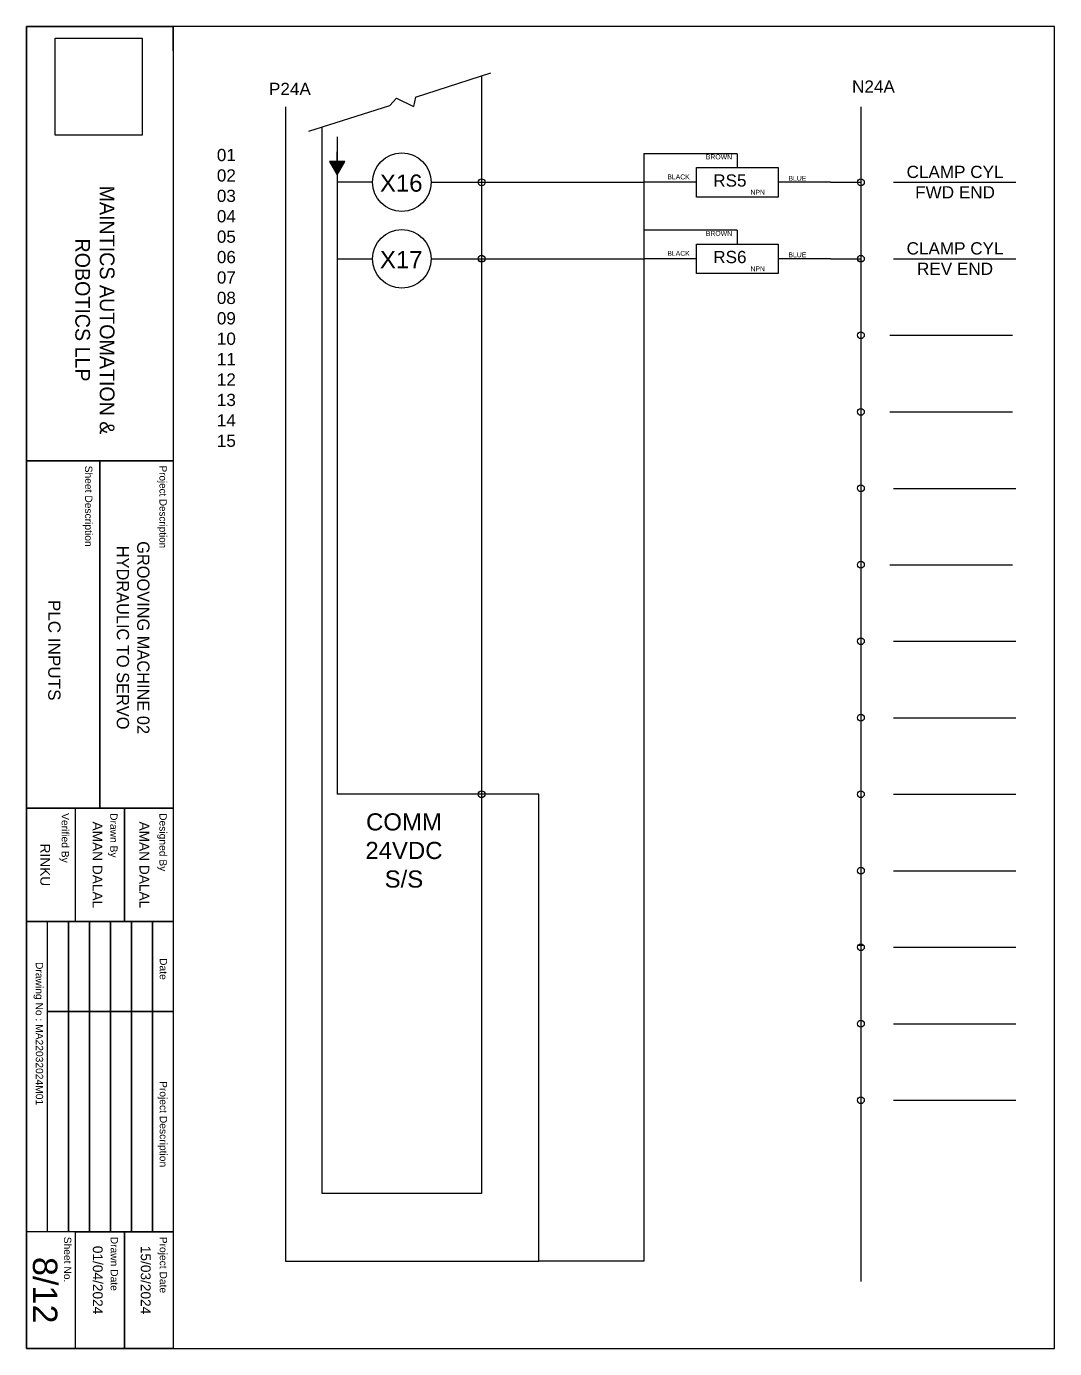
# Model space of a CAD drawing. Header units: millimetres. Extents: x -11 to 5160, y -11 to 2043.
# Drawn here: x 3598.8 to 3808.8, y 1395.6 to 1665.6 of the extents above; entities that cross this region are included whole.
import ezdxf

# ---------------------------------------------------------------- set-up
doc = ezdxf.new("R2010")
doc.units = ezdxf.units.MM
doc.styles.add('Annotative', font='arial.ttf')
doc.styles.get("Standard").update_dxf_attribs({"font": 'arial.ttf'})
picture_1 = doc.add_image_def('image1.jpg', size_in_pixel=(150, 135))

# ---------------------------------------------------------------- blocks, each defined once
blk = doc.blocks.new('WIRE CONNECTION DOT')
h = blk.add_hatch()
h.set_pattern_fill('ANGLE', color=256)
h.set_pattern_definition([(0, (-340.583, -408.029), (0, 6.985), [5.08, -1.905]), (90, (-340.583, -408.029), (-6.985, 4e-16), [5.08, -1.905])])
h.paths.add_polyline_path([(-0.7, 0, 1), (0.7, 0, 1)])
blk.add_circle((0, 0), 0.7)
blk = doc.blocks.new('ARROW DOWN')
h = blk.add_hatch()
h.set_pattern_fill('ANGLE', color=256)
h.set_pattern_definition([(0, (-380.877, -538.4934), (0, 6.985), [5.08, -1.905]), (90, (-380.877, -538.4934), (-6.985, 4e-16), [5.08, -1.905])])
h.paths.add_polyline_path([(-1.57, -2), (0, -4.72), (1.57, -2)])
h = blk.add_hatch(color=256)
h.dxf.hatch_style = 1
h.paths.add_polyline_path([(1.57, -2), (-1.57, -2), (0, -4.72)])
blk.add_line((0, -2), (0, 0))
blk.add_lwpolyline([(0, -4.72), (1.57, -2), (-1.57, -2)], close=True)
blk = doc.blocks.new('REED SWITCH')
for p, q in [((4981.8, 1750.49), (4962.74, 1750.49)), ((4981.8, 1750.49), (4981.8, 1747.66)), ((4973.46, 1744.65), (4962.74, 1744.65)), ((5000.87, 1744.65), (4990.14, 1744.65))]:
    blk.add_line(p, q)
blk.add_lwpolyline([(4973.46, 1747.66), (4990.14, 1747.66), (4990.14, 1741.64), (4973.46, 1741.64)], close=True)
at = {"char_height": 1, "width": 6.2962, "attachment_point": 1, "style": 'Annotative'}
for s, insert in [('BROWN', (4975.39, 1750.33)), ('BLACK', (4967.52, 1746.25)), ('BLUE', (4992.25, 1745.96)), ('NPN', (4984.5, 1743.11))]:
    blk.add_mtext(s, dxfattribs=dict(at, insert=insert))

msp = doc.modelspace()

# ---------------------------------------------------------------- hatches: boundary and pattern name
h = msp.add_hatch(color=256)
h.dxf.hatch_style = 1
h.paths.add_polyline_path([(3663.773, 1637.966), (3660.632, 1637.966), (3662.202, 1635.245)])

# ---------------------------------------------------------------- linework, layer by layer
for p, q in [((3628.757, 1660.568), (3628.757, 1665.568)), ((3651.7, 1649.178), (3651.7, 1450.185)), ((3769.189, 1649.178), (3769.189, 1409.28)), ((3662.202, 1643.017), (3662.202, 1633.743)), ((3669.46, 1633.743), (3662.202, 1633.743)), ((3662.202, 1633.743), (3662.202, 1618.122)), ((3681.425, 1633.743), (3691.734, 1633.743)), ((3691.731, 1633.742), (3724.88, 1633.742)), ((3763.011, 1633.742), (3769.182, 1633.741)), ((3775.836, 1633.743), (3800.836, 1633.743)), ((3775.836, 1633.743), (3800.836, 1633.743)), ((3662.202, 1618.122), (3669.46, 1618.122)), ((3662.202, 1618.122), (3662.202, 1602.501)), ((3681.425, 1618.122), (3691.734, 1618.122)), ((3691.727, 1618.12), (3724.876, 1618.12)), ((3763.007, 1618.12), (3769.178, 1618.119)), ((3775.836, 1618.122), (3800.836, 1618.122)), ((3775.836, 1618.122), (3800.836, 1618.122)), ((3662.202, 1602.501), (3662.202, 1586.88)), ((3775.136, 1602.513), (3800.136, 1602.513)), ((3662.202, 1586.88), (3662.202, 1571.259)), ((3775.136, 1586.852), (3800.136, 1586.852)), ((3662.202, 1571.259), (3662.202, 1555.637)), ((3775.835, 1571.227), (3800.835, 1571.227)), ((3662.202, 1555.637), (3662.202, 1540.016)), ((3775.136, 1555.637), (3800.136, 1555.637)), ((3662.202, 1540.016), (3662.202, 1524.395)), ((3775.836, 1540.016), (3800.836, 1540.016)), ((3775.836, 1540.016), (3800.836, 1540.016)), ((3662.202, 1524.395), (3662.202, 1508.774)), ((3775.836, 1524.395), (3800.836, 1524.395)), ((3775.836, 1524.395), (3800.836, 1524.395)), ((3662.202, 1508.774), (3662.202, 1508.773)), ((3691.727, 1508.773), (3662.202, 1508.773)), ((3775.836, 1508.774), (3800.836, 1508.774)), ((3775.836, 1508.774), (3800.836, 1508.774)), ((3775.836, 1493.153), (3800.836, 1493.153)), ((3775.836, 1493.153), (3800.836, 1493.153)), ((3775.836, 1477.531), (3800.836, 1477.531)), ((3775.836, 1477.531), (3800.836, 1477.531)), ((3775.836, 1461.91), (3800.836, 1461.91)), ((3775.836, 1461.91), (3800.836, 1461.91)), ((3775.836, 1446.289), (3800.836, 1446.289)), ((3775.836, 1446.289), (3800.836, 1446.289)), ((3691.734, 1427.22), (3659.151, 1427.22))]:
    msp.add_line(p, q)
for points in [[(3598.757, 1665.568), (3598.757, 1395.568), (3808.757, 1395.568), (3808.757, 1665.568)], [(3628.757, 1665.568), (3628.757, 1665.568), (3598.757, 1665.568), (3598.757, 1665.568)], [(3628.757, 1665.568), (3628.757, 1576.853), (3598.757, 1576.853), (3598.757, 1665.568)], [(3613.757, 1576.853), (3613.757, 1505.899), (3598.757, 1505.899), (3598.757, 1576.853)], [(3628.757, 1576.853), (3628.757, 1505.899), (3613.757, 1505.899), (3613.757, 1576.853)], [(3628.757, 1505.899), (3628.757, 1482.782), (3598.757, 1482.782), (3598.757, 1505.899)], [(3618.757, 1505.899), (3618.757, 1482.782), (3608.757, 1482.782), (3608.757, 1505.899)], [(3628.757, 1505.899), (3628.757, 1482.782), (3618.757, 1482.782), (3618.757, 1505.899)], [(3607.357, 1482.782), (3607.357, 1419.394), (3603.077, 1419.394), (3603.077, 1482.782)], [(3611.637, 1482.782), (3611.637, 1419.394), (3607.357, 1419.394), (3607.357, 1482.782)], [(3615.917, 1482.782), (3615.917, 1419.394), (3611.637, 1419.394), (3611.637, 1482.782)], [(3620.197, 1482.782), (3620.197, 1419.394), (3615.917, 1419.394), (3615.917, 1482.782)], [(3624.477, 1482.782), (3624.477, 1419.394), (3620.197, 1419.394), (3620.197, 1482.782)], [(3628.757, 1482.782), (3628.757, 1419.394), (3624.477, 1419.394), (3624.477, 1482.782)], [(3618.757, 1419.394), (3618.757, 1395.568), (3608.757, 1395.568), (3608.757, 1419.394)], [(3628.757, 1419.394), (3628.757, 1395.568), (3618.757, 1395.568), (3618.757, 1419.394)]]:
    msp.add_lwpolyline(points, close=True)
for points in [[(3628.757, 1395.568), (3598.757, 1395.568), (3598.757, 1665.568), (3628.757, 1665.568)], [(3628.757, 1660.568), (3628.757, 1395.568)], [(3678.258, 1651.143), (3693.602, 1656.061)], [(3691.734, 1655.463), (3691.734, 1427.22)], [(3656.438, 1644.149), (3672.995, 1649.456), (3674.339, 1650.937), (3677.834, 1649.188)], [(3678.258, 1651.143), (3677.834, 1649.188)], [(3659.151, 1427.22), (3659.151, 1645.019)], [(3724.887, 1639.589), (3724.887, 1413.414), (3703.43, 1413.414)], [(3651.7, 1450.185), (3651.7, 1413.414), (3703.43, 1413.414), (3703.43, 1508.773), (3691.727, 1508.773)], [(3598.757, 1464.399), (3598.757, 1482.782), (3628.757, 1482.782), (3628.757, 1464.399), (3603.077, 1464.399)], [(3603.077, 1464.399), (3628.757, 1464.399), (3628.757, 1419.394), (3598.757, 1419.394), (3598.757, 1464.399)]]:
    msp.add_lwpolyline(points)
for centre in [(3675.443, 1633.743), (3675.443, 1618.122)]:
    msp.add_circle(centre, 5.982)

# ---------------------------------------------------------------- block references
for name, p in [('ARROW DOWN', (3662.202, 1639.966)), ('REED SWITCH', (-1237.858, -110.906)), ('WIRE CONNECTION DOT', (3691.734, 1633.743)), ('WIRE CONNECTION DOT', (3769.189, 1633.743)), ('REED SWITCH', (-1237.858, -126.527)), ('WIRE CONNECTION DOT', (3691.734, 1618.122)), ('WIRE CONNECTION DOT', (3769.189, 1618.122)), ('WIRE CONNECTION DOT', (3769.189, 1602.513)), ('WIRE CONNECTION DOT', (3769.189, 1586.852)), ('WIRE CONNECTION DOT', (3769.189, 1571.259)), ('WIRE CONNECTION DOT', (3769.189, 1555.637)), ('WIRE CONNECTION DOT', (3769.189, 1540.016)), ('WIRE CONNECTION DOT', (3769.189, 1524.395)), ('WIRE CONNECTION DOT', (3691.734, 1508.774)), ('WIRE CONNECTION DOT', (3769.189, 1508.774)), ('WIRE CONNECTION DOT', (3769.189, 1493.153)), ('WIRE CONNECTION DOT', (3769.189, 1477.531)), ('WIRE CONNECTION DOT', (3769.189, 1461.91)), ('WIRE CONNECTION DOT', (3769.189, 1446.289))]:
    msp.add_blockref(name, p)

# ---------------------------------------------------------------- texts
at = {"attachment_point": 1, "style": 'Annotative'}
for s, insert, char_height, width in [('P24A', (3648.299, 1654.062), 2.5, 4.52353), ('N24A', (3767.396, 1654.543), 2.5, 2.5), ('\\pxse3.74,qr;01\\P02\\P03\\P04\\P05\\P06\\P07\\P08\\P09\\P10\\P11\\P12\\P13\\P14\\P15', (3634.548, 1640.559), 2.5, 6.98624), ('\\pxsm1,qc;CLAMP CYL\\PFWD END', (3775.833, 1637.117), 2.5, 25.19516), ('X16', (3670.961, 1635.323), 3.5, 7.83323), ('RS5', (3739.041, 1635.355), 2.5, 6.29621), ('\\pxsm1,qc;CLAMP CYL\\PREV END', (3775.833, 1621.496), 2.5, 25.19516), ('X17', (3670.961, 1619.702), 3.5, 7.83323), ('RS6', (3739.041, 1619.734), 2.5, 6.29621), ('\\pxqc;COMM 24VDC\\PS/S', (3662.202, 1504.876), 3.5, 27.32206)]:
    msp.add_mtext(s, dxfattribs=dict(at, insert=insert, char_height=char_height, width=width))
at = {"attachment_point": 1, "rotation": 270}
for s, width, insert, char_height in [('\\pxqc;{\\Ftxt|c0;MAINTICS AUTOMATION &\\PROBOTICS LLP}', 66.55986, (3616.743, 1640.936), 3), ('{\\Ftxt|c0;Project Description}', 34.98019, (3627.425, 1575.866), 1.5), ('\\pxqc;{\\Ftxt|c0;GROOVING MACHINE 02\\PHYDRAULIC TO SERVO}', 66.4073, (3623.88, 1573.956), 2.5)]:
    msp.add_mtext_dynamic_manual_height_columns(s, width=width, gutter_width=12.5, heights=[0], dxfattribs=dict(at, insert=insert, char_height=char_height))
at = {"attachment_point": 1, "rotation": 270, "style": 'Annotative'}
for s, insert, char_height, width in [('Sheet Description', (3612.227, 1575.866), 1.5, 34.98019), ('\\pxqc;PLC INPUTS', (3605.713, 1576.853), 2.5, 77.34131), ('Verified By', (3607.446, 1504.911), 1.5, 22.12958), ('Drawn By', (3617.362, 1504.911), 1.5, 22.12958), ('Designed By', (3627.425, 1504.911), 1.5, 22.12958), ('\\pxqc;AMAN DALAL', (3614.261, 1505.899), 2, 23.11684), ('\\pxqc;AMAN DALAL', (3623.844, 1505.899), 2, 23.11684), ('\\pxqc;RINKU', (3603.596, 1505.899), 2, 23.11684), ('Drawing No : MA22032024M01', (3602.168, 1474.507), 1.5, 44.01766), ('\\pxqc;Date', (3627.492, 1481.795), 1.5, 17.39528), ('\\pxqc;Project Description', (3627.492, 1463.412), 1.5, 44.01766), ('Sheet No.', (3607.92, 1418.407), 1.5, 22.83874), ('Drawn Date', (3617.466, 1418.407), 1.5, 22.83874), ('Project Date', (3627.492, 1418.407), 1.5, 22.83874), ('\\pxqc;01/04/2024', (3614.329, 1421.115), 2, 23.11684), ('\\pxqc;15/03/2024', (3624.123, 1421.115), 2, 23.11684), ('\\pxqc;8/12', (3605.073, 1419.394), 5, 23.82599)]:
    msp.add_mtext(s, dxfattribs=dict(at, insert=insert, char_height=char_height, width=width))

# ---------------------------------------------------------------- pictures from other files: only their frames are drawn
image = msp.add_image(picture_1, insert=(3604.597, 1663.144), size_in_units=(19.751, 17.776), rotation=-90)
image.dxf.flags = 7

doc.saveas('drawing.dxf')
